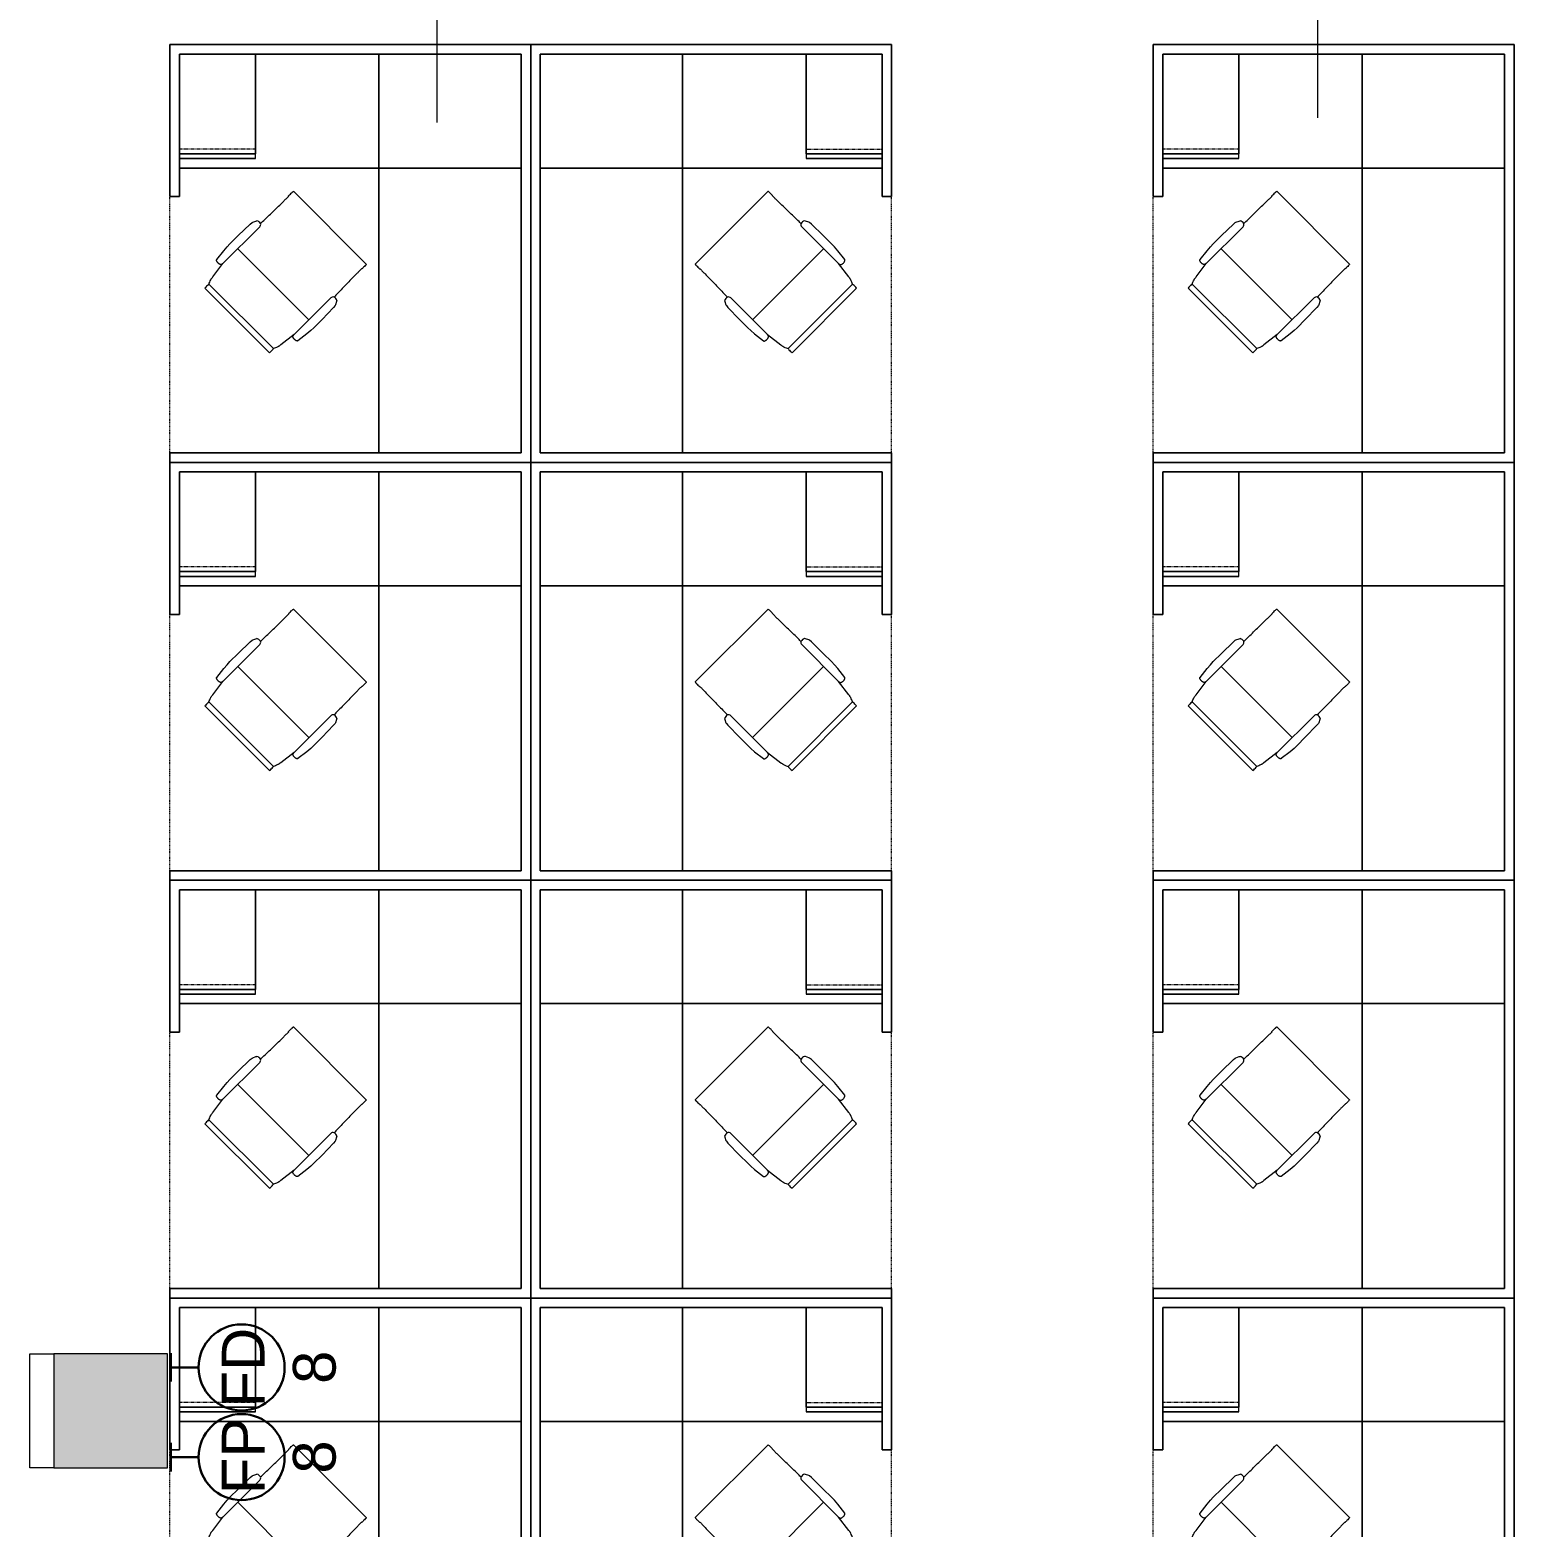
# Model space of a CAD drawing. Header units: inches. Extents: x 0 to 2535, y 0 to 2055.
# Drawn here: x 1069 to 1381.6, y 281 to 596.3 of the extents above; entities that cross this region are included whole.
import ezdxf

# ---------------------------------------------------------------- set-up
doc = ezdxf.new("R2010")
doc.units = ezdxf.units.IN
doc.header["$MEASUREMENT"] = 0
doc.linetypes.add('DASH 1_32_', pattern=[0.0625, 0.03125, -0.03125])
doc.linetypes.add('Dash 1_8_', pattern=[0.25, 0.125, -0.125])
for name, color, linetype, lineweight in [('A-ANNO-NOTE', 131, 'Continuous', 9), ('A-AREA-IDEN', 2, 'Continuous', 9), ('B-CL', 7, 'Continuous', 9), ('I-FURN', 30, 'Continuous', 9), ('S-COLS', 52, 'Continuous', 13), ('Victor Bldg - 5th Floor_LINK_dwg', 8, 'Continuous', 9)]:
    doc.layers.add(name, color=color, linetype=linetype, lineweight=lineweight)
doc.styles.add('Swis721 Lt BT', font='swissl.ttf', dxfattribs={"height": 9})

# ---------------------------------------------------------------- blocks, each defined once
blk = doc.blocks.new('Victor Bldg - 5th Floor_LINK_dwg-6972324-Level 05 POWER _ SIGNAL')
at = {"layer": 'B-CL'}
blk.add_line((1069, 317.5), (1074, 317.5), dxfattribs=at)
at = {"layer": 'B-CL', "flags": 128}
blk.add_lwpolyline([(1074, 293.5), (1069, 293.5), (1069, 317.5)], dxfattribs=at)
blk = doc.blocks.new('Concrete-Rectangular-Column - 24_ X 24_-6973359-Level 05 POWER _ SIGNAL')
at = {"layer": 'S-COLS', "lineweight": 9}
blk.add_hatch(color=7, dxfattribs=at).paths.add_polyline_path([(12, -12), (12, 12), (-12, 12), (-12, -12)], flags=0)
at = {"layer": 'S-COLS', "color": 8, "lineweight": 20}
for p, q in [((12, 12), (-12, 12)), ((-12, 12), (-12, -12)), ((12, -12), (12, 12)), ((-12, -12), (12, -12))]:
    blk.add_line(p, q, dxfattribs=at)
blk = doc.blocks.new('HermanMiller_Collection_Eames_AluminumGroup_LoungeChairSwivel - Arms Swivel Base-7952355-Level 05 POWER _ SIGNAL')
at = {"layer": 'I-FURN'}
for p, q in [((-12.96, -9.61), (-12.96, 9.61)), ((-11.95, 9.63), (-11.95, 9.59)), ((-11.95, 9.59), (-11.76, 9.6)), ((-11.76, -9.6), (-11.76, 9.6)), ((-10.12, 10.12), (-6.61, 10.58)), ((-6.94, 12.09), (-4.59, 12.38)), ((-6.61, 10.58), (-6.94, 10.64)), ((-6.61, 10.58), (4.33, 10.58)), ((-4.59, 12.38), (-3.51, 12.46)), ((-3.51, 12.46), (-2.64, 12.49)), ((-2.64, 12.49), (-0.18, 12.49)), ((-2.19, 10.58), (-2.19, -10.58)), ((-0.18, 12.49), (3.32, 12.43)), ((3.32, 12.43), (3.84, 12.38)), ((3.84, 12.38), (3.99, 12.34)), ((3.99, 12.34), (4.64, 12.01)), ((4.64, 12.01), (4.83, 11.89)), ((13.22, 10.83), (13.22, 10.86)), ((14.64, 10.85), (14.64, -10.85)), ((-11.95, -9.59), (-11.95, -9.63)), ((-11.76, -9.6), (-11.95, -9.59)), ((-6.61, -10.58), (-10.12, -10.12)), ((-6.94, -10.64), (-6.61, -10.58)), ((-4.59, -12.38), (-6.94, -12.09)), ((-6.61, -10.58), (4.33, -10.58)), ((-3.51, -12.46), (-4.59, -12.38)), ((-2.64, -12.49), (-3.51, -12.46)), ((-0.18, -12.49), (-2.64, -12.49)), ((3.32, -12.43), (-0.18, -12.49)), ((3.84, -12.38), (3.32, -12.43)), ((3.99, -12.34), (3.84, -12.38)), ((4.64, -12.01), (3.99, -12.34)), ((4.83, -11.89), (4.64, -12.01)), ((13.22, -10.86), (13.22, -10.83))]:
    blk.add_line(p, q, dxfattribs=at)
at = {"layer": 'I-FURN', "flags": 128}
for points in [[(4.94, 10.96), (5.23, 10.95), (5.52, 10.95)], [(5.52, -10.95), (5.23, -10.95), (4.94, -10.96)]]:
    blk.add_lwpolyline(points, dxfattribs=at)
at = {"layer": 'I-FURN'}
for centre, radius, start, end in [((-12.38, 5.3), 4.35, 84.2936, 97.7064), ((4.33, 11.27), 0.69, 270, 332.7502), ((3.68, 11.28), 1.3, 345.8347, 28.1255), ((-12.38, -5.3), 4.35, 262.2936, 275.7064), ((4.33, -11.27), 0.69, 27.2498, 90), ((3.68, -11.28), 1.3, 331.8745, 14.1653)]:
    blk.add_arc(centre, radius, start, end, dxfattribs=at)
for points in [[(-11.76, 9.6), (-11.64, 9.67), (-11.37, 9.8), (-11.02, 9.92), (-10.83, 9.99)], [(-10.83, 9.99), (-10.79, 10), (-10.71, 10.02), (-10.55, 10.06), (-10.35, 10.09), (-10.2, 10.11), (-10.12, 10.12)], [(5.52, 10.95), (6.54, 10.92), (8.59, 10.89), (10.68, 10.85), (11.73, 10.84)], [(11.73, 10.84), (11.97, 10.84), (12.47, 10.83), (12.96, 10.83), (13.22, 10.83)], [(-10.83, -9.99), (-11.02, -9.92), (-11.37, -9.8), (-11.64, -9.67), (-11.76, -9.6)], [(-10.12, -10.12), (-10.2, -10.11), (-10.35, -10.09), (-10.55, -10.06), (-10.71, -10.02), (-10.79, -10), (-10.83, -9.99)], [(11.73, -10.84), (10.68, -10.85), (8.59, -10.89), (6.54, -10.92), (5.52, -10.95)], [(13.22, -10.83), (12.96, -10.83), (12.47, -10.83), (11.97, -10.84), (11.73, -10.84)]]:
    blk.add_open_spline(points, degree=3, dxfattribs=at)
for points, knots in [([(-6.94, 10.64), (-6.95, 10.65), (-6.96, 10.65), (-6.99, 10.65), (-7, 10.66), (-7.02, 10.67), (-7.03, 10.68), (-7.05, 10.69), (-7.06, 10.7), (-7.07, 10.71), (-7.08, 10.72), (-7.09, 10.73), (-7.1, 10.74), (-7.11, 10.76), (-7.11, 10.77), (-7.12, 10.78), (-7.13, 10.8), (-7.14, 10.81), (-7.15, 10.83), (-7.16, 10.85), (-7.17, 10.87), (-7.18, 10.9), (-7.2, 10.95), (-7.22, 11.02), (-7.24, 11.11), (-7.25, 11.23), (-7.26, 11.37), (-7.25, 11.52), (-7.23, 11.66), (-7.21, 11.77), (-7.18, 11.85), (-7.16, 11.9), (-7.15, 11.92), (-7.14, 11.94), (-7.13, 11.96), (-7.12, 11.97), (-7.11, 11.98), (-7.1, 12), (-7.09, 12.01), (-7.08, 12.02), (-7.07, 12.03), (-7.06, 12.04), (-7.05, 12.04), (-7.05, 12.05), (-7.03, 12.06), (-7.02, 12.07), (-7, 12.08), (-6.99, 12.08), (-6.97, 12.09), (-6.95, 12.09), (-6.94, 12.09)], [-1, -1, -1, -1, -0.984375, -0.96875, -0.957031, -0.953125, -0.9375, -0.921875, -0.917969, -0.914062, -0.90625, -0.890625, -0.882812, -0.875, -0.867188, -0.859375, -0.84375, -0.835938, -0.828125, -0.8125, -0.796875, -0.78125, -0.75, -0.708333, -0.666667, -0.583333, -0.5, -0.416667, -0.333333, -0.25, -0.208333, -0.1875, -0.166667, -0.15625, -0.145833, -0.135417, -0.125, -0.114583, -0.104167, -0.09375, -0.088542, -0.083333, -0.078125, -0.072917, -0.0625, -0.052083, -0.041667, -0.03125, -0.020833, 0, 0, 0, 0]), ([(13.22, 10.86), (13.22, 10.87), (13.22, 10.87), (13.23, 10.87), (13.25, 10.88), (13.27, 10.88), (13.29, 10.88), (13.32, 10.88), (13.34, 10.88)], [-1, -1, -1, -1, -0.75, -0.625, -0.5, -0.375, -0.25, 0, 0, 0, 0]), ([(13.34, 10.88), (13.4, 10.89), (13.61, 10.9), (13.97, 10.9), (14.25, 10.89), (14.38, 10.89), (14.47, 10.88), (14.54, 10.87), (14.6, 10.87), (14.63, 10.86), (14.64, 10.85), (14.64, 10.85)], [-1, -1, -1, -1, -0.857143, -0.571429, -0.428571, -0.357143, -0.285714, -0.214286, -0.142857, -0.071429, 0, 0, 0, 0]), ([(-6.94, -12.09), (-6.95, -12.09), (-6.96, -12.09), (-6.99, -12.08), (-7, -12.08), (-7.02, -12.07), (-7.03, -12.06), (-7.05, -12.05), (-7.06, -12.04), (-7.07, -12.03), (-7.08, -12.02), (-7.09, -12.01), (-7.1, -12), (-7.11, -11.98), (-7.12, -11.97), (-7.12, -11.96), (-7.13, -11.94), (-7.14, -11.93), (-7.15, -11.91), (-7.16, -11.89), (-7.17, -11.87), (-7.18, -11.84), (-7.21, -11.77), (-7.23, -11.66), (-7.26, -11.47), (-7.26, -11.28), (-7.24, -11.11), (-7.22, -11.02), (-7.2, -10.95), (-7.18, -10.89), (-7.16, -10.85), (-7.15, -10.82), (-7.13, -10.8), (-7.13, -10.78), (-7.12, -10.77), (-7.11, -10.76), (-7.1, -10.74), (-7.08, -10.73), (-7.08, -10.72), (-7.07, -10.71), (-7.06, -10.7), (-7.05, -10.69), (-7.05, -10.69), (-7.03, -10.68), (-7.02, -10.67), (-7, -10.66), (-6.99, -10.65), (-6.97, -10.65), (-6.95, -10.65), (-6.94, -10.64)], [-1, -1, -1, -1, -0.984375, -0.96875, -0.957031, -0.953125, -0.9375, -0.921875, -0.917969, -0.914062, -0.90625, -0.890625, -0.882812, -0.875, -0.867188, -0.859375, -0.84375, -0.835938, -0.828125, -0.8125, -0.796875, -0.78125, -0.75, -0.666667, -0.583333, -0.416667, -0.333333, -0.291667, -0.25, -0.208333, -0.1875, -0.166667, -0.15625, -0.145833, -0.135417, -0.125, -0.114583, -0.104167, -0.09375, -0.088542, -0.083333, -0.078125, -0.072917, -0.0625, -0.052083, -0.041667, -0.03125, -0.020833, 0, 0, 0, 0]), ([(13.34, -10.88), (13.32, -10.88), (13.29, -10.88), (13.27, -10.88), (13.25, -10.88), (13.23, -10.87), (13.22, -10.87), (13.22, -10.87), (13.22, -10.86)], [-1, -1, -1, -1, -0.75, -0.625, -0.5, -0.375, -0.25, 0, 0, 0, 0]), ([(14.64, -10.85), (14.64, -10.86), (14.62, -10.86), (14.52, -10.88), (14.27, -10.9), (13.87, -10.9), (13.54, -10.9), (13.4, -10.89), (13.34, -10.88)], [-1, -1, -1, -1, -0.892857, -0.785714, -0.571429, -0.285714, -0.142857, 0, 0, 0, 0])]:
    blk.add_open_spline(points, degree=3, knots=knots, dxfattribs=at)
blk = doc.blocks.new('Adjustable Workstation 1 - 6x7-V48-Level 05 POWER _ SIGNAL')
at = {"layer": 'I-FURN'}
for p, q in [((76, 0), (0, 0)), ((0, 0), (0, -88)), ((0, 0), (76, 0)), ((0, -88), (0, 0)), ((76, -2), (76, 0)), ((76, 0), (76, -2)), ((32, -2), (2, -2)), ((2, -2), (2, -86)), ((2, -86), (2, -2)), ((2, -2), (32, -2)), ((2, -86), (2, -2)), ((2, -2), (76, -2)), ((32, -2), (2, -2)), ((2, -2), (2, -62)), ((32, -86), (32, -2)), ((32, -2), (32, -86)), ((76, -2), (32, -2)), ((76, -56), (74, -56)), ((74, -56), (74, -86)), ((74, -62), (74, -56)), ((74, -56), (76, -56)), ((76, -88), (76, -56)), ((76, -56), (76, -88)), ((2, -62), (2, -86)), ((32, -62), (2, -62)), ((2, -62), (2, -86)), ((2, -86), (2, -62)), ((2, -62), (32, -62)), ((74, -62), (32, -62)), ((32, -62), (74, -62)), ((74, -64), (74, -62)), ((74, -86), (74, -62)), ((74, -62), (74, -86)), ((58, -64), (74, -64)), ((58, -64), (74, -64)), ((58, -64), (74, -64)), ((58, -64), (74, -64)), ((58, -64), (74, -64)), ((58, -64), (74, -64)), ((58, -64), (58, -86)), ((74, -64), (58, -64)), ((74, -64), (58, -64)), ((58, -64), (58, -65)), ((74, -64), (58, -64)), ((58, -64), (74, -64)), ((58, -64), (58, -65)), ((58, -64), (58, -65)), ((74, -64), (58, -64)), ((58, -64), (74, -64)), ((58, -64), (58, -65)), ((58, -64), (58, -65)), ((74, -64), (58, -64)), ((58, -64), (74, -64)), ((58, -64), (58, -65)), ((58, -64), (58, -65)), ((58, -65), (74, -65)), ((58, -86), (58, -65)), ((58, -65), (74, -65)), ((74, -65), (58, -65)), ((58, -65), (74, -65)), ((74, -65), (58, -65)), ((58, -65), (74, -65)), ((74, -65), (58, -65)), ((58, -65), (74, -65)), ((74, -86), (74, -64)), ((74, -65), (74, -64)), ((74, -65), (74, -64)), ((74, -64), (74, -65)), ((74, -65), (74, -64)), ((74, -64), (74, -65)), ((74, -65), (74, -64)), ((74, -64), (74, -65)), ((74, -65), (74, -64)), ((74, -65), (74, -86)), ((74, -86), (74, -65)), ((0, -88), (76, -88)), ((76, -88), (0, -88)), ((2, -86), (32, -86)), ((32, -86), (2, -86)), ((74, -86), (2, -86)), ((2, -86), (32, -86)), ((2, -86), (32, -86)), ((32, -86), (2, -86)), ((32, -86), (58, -86)), ((32, -86), (74, -86)), ((74, -86), (32, -86)), ((58, -86), (74, -86)), ((74, -86), (58, -86)), ((58, -86), (74, -86))]:
    blk.add_line(p, q, dxfattribs=at)
at = {"layer": 'I-FURN', "linetype": 'Dash 1_8_'}
for p, q in [((76, 0), (76, -2)), ((76, -2), (76, -56)), ((76, -56), (76, -88))]:
    blk.add_line(p, q, dxfattribs=at)
at = {"layer": 'I-FURN', "linetype": 'DASH 1_32_'}
blk.add_line((58, -66), (74, -66), dxfattribs=at)
blk = doc.blocks.new('HermanMiller_Collection_Eames_AluminumGroup_LoungeChairSwivel - Arms Swivel Base-7952356-Level 05 POWER _ SIGNAL')
at = {"layer": 'I-FURN'}
for p, q in [((-12.96, 9.61), (-12.96, -9.61)), ((-11.95, 9.59), (-11.95, 9.63)), ((-11.76, 9.6), (-11.95, 9.59)), ((-11.76, 9.6), (-11.76, -9.6)), ((-6.61, 10.58), (-10.12, 10.12)), ((-4.59, 12.38), (-6.94, 12.09)), ((-6.94, 10.64), (-6.61, 10.58)), ((-6.61, 10.58), (4.33, 10.58)), ((-3.51, 12.46), (-4.59, 12.38)), ((-2.64, 12.49), (-3.51, 12.46)), ((-0.18, 12.49), (-2.64, 12.49)), ((-2.19, -10.58), (-2.19, 10.58)), ((3.32, 12.43), (-0.18, 12.49)), ((3.84, 12.38), (3.32, 12.43)), ((3.99, 12.34), (3.84, 12.38)), ((4.64, 12.01), (3.99, 12.34)), ((4.83, 11.89), (4.64, 12.01)), ((13.22, 10.86), (13.22, 10.83)), ((14.64, -10.85), (14.64, 10.85)), ((-11.95, -9.63), (-11.95, -9.59)), ((-11.95, -9.59), (-11.76, -9.6)), ((-10.12, -10.12), (-6.61, -10.58)), ((-6.61, -10.58), (-6.94, -10.64)), ((-6.94, -12.09), (-4.59, -12.38)), ((-6.61, -10.58), (4.33, -10.58)), ((-4.59, -12.38), (-3.51, -12.46)), ((-3.51, -12.46), (-2.64, -12.49)), ((-2.64, -12.49), (-0.18, -12.49)), ((-0.18, -12.49), (3.32, -12.43)), ((3.32, -12.43), (3.84, -12.38)), ((3.84, -12.38), (3.99, -12.34)), ((3.99, -12.34), (4.64, -12.01)), ((4.64, -12.01), (4.83, -11.89)), ((13.22, -10.83), (13.22, -10.86))]:
    blk.add_line(p, q, dxfattribs=at)
at = {"layer": 'I-FURN', "flags": 128}
for points in [[(5.52, 10.95), (5.23, 10.95), (4.94, 10.96)], [(4.94, -10.96), (5.23, -10.95), (5.52, -10.95)]]:
    blk.add_lwpolyline(points, dxfattribs=at)
at = {"layer": 'I-FURN'}
for centre, radius, start, end in [((-12.38, 5.3), 4.35, 84.2936, 97.7064), ((4.33, 11.27), 0.69, 270, 332.7502), ((3.68, 11.28), 1.3, 345.8347, 28.1255), ((-12.38, -5.3), 4.35, 262.2936, 275.7064), ((4.33, -11.27), 0.69, 27.2498, 90), ((3.68, -11.28), 1.3, 331.8745, 14.1653)]:
    blk.add_arc(centre, radius, start, end, dxfattribs=at)
for points in [[(-10.83, 9.99), (-11.02, 9.92), (-11.37, 9.8), (-11.64, 9.67), (-11.76, 9.6)], [(-10.12, 10.12), (-10.2, 10.11), (-10.35, 10.09), (-10.55, 10.06), (-10.71, 10.02), (-10.79, 10), (-10.83, 9.99)], [(11.73, 10.84), (10.68, 10.85), (8.59, 10.89), (6.54, 10.92), (5.52, 10.95)], [(13.22, 10.83), (12.96, 10.83), (12.47, 10.83), (11.97, 10.84), (11.73, 10.84)], [(-11.76, -9.6), (-11.64, -9.67), (-11.37, -9.8), (-11.02, -9.92), (-10.83, -9.99)], [(-10.83, -9.99), (-10.79, -10), (-10.71, -10.02), (-10.55, -10.06), (-10.35, -10.09), (-10.2, -10.11), (-10.12, -10.12)], [(5.52, -10.95), (6.54, -10.92), (8.59, -10.89), (10.68, -10.85), (11.73, -10.84)], [(11.73, -10.84), (11.97, -10.84), (12.47, -10.83), (12.96, -10.83), (13.22, -10.83)]]:
    blk.add_open_spline(points, degree=3, dxfattribs=at)
for points, knots in [([(-6.94, 12.09), (-6.95, 12.09), (-6.97, 12.09), (-6.99, 12.08), (-7, 12.08), (-7.02, 12.07), (-7.03, 12.06), (-7.05, 12.05), (-7.05, 12.04), (-7.06, 12.04), (-7.07, 12.03), (-7.08, 12.02), (-7.09, 12.01), (-7.1, 12), (-7.11, 11.98), (-7.12, 11.97), (-7.13, 11.96), (-7.14, 11.94), (-7.15, 11.92), (-7.16, 11.9), (-7.18, 11.85), (-7.21, 11.77), (-7.23, 11.66), (-7.25, 11.52), (-7.26, 11.37), (-7.25, 11.23), (-7.24, 11.11), (-7.22, 11.02), (-7.2, 10.95), (-7.18, 10.9), (-7.17, 10.87), (-7.16, 10.85), (-7.15, 10.83), (-7.14, 10.81), (-7.13, 10.8), (-7.12, 10.78), (-7.11, 10.77), (-7.11, 10.76), (-7.1, 10.74), (-7.09, 10.73), (-7.08, 10.72), (-7.07, 10.71), (-7.06, 10.7), (-7.05, 10.69), (-7.03, 10.68), (-7.02, 10.67), (-7, 10.66), (-6.99, 10.65), (-6.96, 10.65), (-6.95, 10.65), (-6.94, 10.64)], [0, 0, 0, 0, 0.020833, 0.03125, 0.041667, 0.052083, 0.0625, 0.072917, 0.078125, 0.083333, 0.088542, 0.09375, 0.104167, 0.114583, 0.125, 0.135417, 0.145833, 0.15625, 0.166667, 0.1875, 0.208333, 0.25, 0.333333, 0.416667, 0.5, 0.583333, 0.666667, 0.708333, 0.75, 0.78125, 0.796875, 0.8125, 0.828125, 0.835938, 0.84375, 0.859375, 0.867188, 0.875, 0.882812, 0.890625, 0.90625, 0.914062, 0.917969, 0.921875, 0.9375, 0.953125, 0.957031, 0.96875, 0.984375, 1, 1, 1, 1]), ([(13.34, 10.88), (13.32, 10.88), (13.29, 10.88), (13.27, 10.88), (13.25, 10.88), (13.23, 10.87), (13.22, 10.87), (13.22, 10.87), (13.22, 10.86)], [0, 0, 0, 0, 0.25, 0.375, 0.5, 0.625, 0.75, 1, 1, 1, 1]), ([(14.64, 10.85), (14.64, 10.85), (14.63, 10.86), (14.6, 10.87), (14.54, 10.87), (14.47, 10.88), (14.38, 10.89), (14.25, 10.89), (13.97, 10.9), (13.61, 10.9), (13.4, 10.89), (13.34, 10.88)], [0, 0, 0, 0, 0.071429, 0.142857, 0.214286, 0.285714, 0.357143, 0.428571, 0.571429, 0.857143, 1, 1, 1, 1]), ([(-6.94, -10.64), (-6.95, -10.65), (-6.97, -10.65), (-6.99, -10.65), (-7, -10.66), (-7.02, -10.67), (-7.03, -10.68), (-7.05, -10.69), (-7.05, -10.69), (-7.06, -10.7), (-7.07, -10.71), (-7.08, -10.72), (-7.08, -10.73), (-7.1, -10.74), (-7.11, -10.76), (-7.12, -10.77), (-7.13, -10.78), (-7.13, -10.8), (-7.15, -10.82), (-7.16, -10.85), (-7.18, -10.89), (-7.2, -10.95), (-7.22, -11.02), (-7.24, -11.11), (-7.26, -11.28), (-7.26, -11.47), (-7.23, -11.66), (-7.21, -11.77), (-7.18, -11.84), (-7.17, -11.87), (-7.16, -11.89), (-7.15, -11.91), (-7.14, -11.93), (-7.13, -11.94), (-7.12, -11.96), (-7.12, -11.97), (-7.11, -11.98), (-7.1, -12), (-7.09, -12.01), (-7.08, -12.02), (-7.07, -12.03), (-7.06, -12.04), (-7.05, -12.05), (-7.03, -12.06), (-7.02, -12.07), (-7, -12.08), (-6.99, -12.08), (-6.96, -12.09), (-6.95, -12.09), (-6.94, -12.09)], [0, 0, 0, 0, 0.020833, 0.03125, 0.041667, 0.052083, 0.0625, 0.072917, 0.078125, 0.083333, 0.088542, 0.09375, 0.104167, 0.114583, 0.125, 0.135417, 0.145833, 0.15625, 0.166667, 0.1875, 0.208333, 0.25, 0.291667, 0.333333, 0.416667, 0.583333, 0.666667, 0.75, 0.78125, 0.796875, 0.8125, 0.828125, 0.835938, 0.84375, 0.859375, 0.867188, 0.875, 0.882812, 0.890625, 0.90625, 0.914062, 0.917969, 0.921875, 0.9375, 0.953125, 0.957031, 0.96875, 0.984375, 1, 1, 1, 1]), ([(13.22, -10.86), (13.22, -10.87), (13.22, -10.87), (13.23, -10.87), (13.25, -10.88), (13.27, -10.88), (13.29, -10.88), (13.32, -10.88), (13.34, -10.88)], [0, 0, 0, 0, 0.25, 0.375, 0.5, 0.625, 0.75, 1, 1, 1, 1]), ([(13.34, -10.88), (13.4, -10.89), (13.54, -10.9), (13.87, -10.9), (14.27, -10.9), (14.52, -10.88), (14.62, -10.86), (14.64, -10.86), (14.64, -10.85)], [0, 0, 0, 0, 0.142857, 0.285714, 0.571429, 0.785714, 0.892857, 1, 1, 1, 1])]:
    blk.add_open_spline(points, degree=3, knots=knots, dxfattribs=at)
blk = doc.blocks.new('Adjustable Workstation 1 - 6x7-V24-Level 05 POWER _ SIGNAL')
at = {"layer": 'I-FURN'}
for p, q in [((76, 88), (0, 88)), ((0, 88), (0, 0)), ((0, 0), (0, 88)), ((0, 88), (76, 88)), ((32, 86), (2, 86)), ((2, 86), (2, 2)), ((2, 2), (2, 86)), ((2, 86), (32, 86)), ((2, 2), (2, 86)), ((2, 86), (74, 86)), ((32, 86), (2, 86)), ((2, 86), (2, 62)), ((32, 86), (2, 86)), ((2, 86), (2, 62)), ((2, 62), (2, 86)), ((2, 86), (32, 86)), ((32, 2), (32, 86)), ((32, 86), (32, 2)), ((58, 86), (32, 86)), ((74, 86), (32, 86)), ((32, 86), (74, 86)), ((74, 86), (58, 86)), ((58, 86), (58, 64)), ((58, 65), (58, 86)), ((58, 86), (74, 86)), ((74, 86), (58, 86)), ((74, 64), (74, 86)), ((74, 86), (74, 65)), ((74, 86), (74, 56)), ((74, 65), (74, 86)), ((74, 62), (74, 86)), ((74, 86), (74, 62)), ((76, 56), (76, 88)), ((76, 88), (76, 56)), ((74, 65), (58, 65)), ((74, 65), (58, 65)), ((58, 65), (58, 64)), ((74, 65), (58, 65)), ((58, 65), (74, 65)), ((58, 65), (58, 64)), ((58, 65), (58, 64)), ((74, 65), (58, 65)), ((58, 65), (74, 65)), ((58, 65), (58, 64)), ((58, 65), (58, 64)), ((74, 65), (58, 65)), ((58, 65), (74, 65)), ((58, 65), (58, 64)), ((58, 65), (58, 64)), ((58, 64), (74, 64)), ((58, 64), (74, 64)), ((58, 64), (74, 64)), ((58, 64), (74, 64)), ((58, 64), (74, 64)), ((58, 64), (74, 64)), ((58, 64), (74, 64)), ((58, 64), (74, 64)), ((74, 64), (58, 64)), ((58, 64), (74, 64)), ((74, 64), (58, 64)), ((58, 64), (74, 64)), ((74, 64), (58, 64)), ((58, 64), (74, 64)), ((74, 64), (74, 65)), ((74, 64), (74, 65)), ((74, 65), (74, 64)), ((74, 64), (74, 65)), ((74, 65), (74, 64)), ((74, 64), (74, 65)), ((74, 65), (74, 64)), ((74, 64), (74, 65)), ((74, 62), (74, 64)), ((2, 62), (2, 2)), ((2, 62), (32, 62)), ((32, 62), (2, 62)), ((32, 62), (74, 62)), ((74, 62), (32, 62)), ((74, 56), (74, 62)), ((74, 56), (76, 56)), ((76, 56), (74, 56)), ((0, 0), (76, 0)), ((76, 0), (0, 0)), ((2, 2), (32, 2)), ((32, 2), (2, 2)), ((76, 2), (2, 2)), ((2, 2), (32, 2)), ((32, 2), (76, 2)), ((76, 0), (76, 2)), ((76, 2), (76, 0))]:
    blk.add_line(p, q, dxfattribs=at)
at = {"layer": 'I-FURN', "linetype": 'Dash 1_8_'}
for p, q in [((76, 56), (76, 88)), ((76, 2), (76, 56)), ((76, 0), (76, 2))]:
    blk.add_line(p, q, dxfattribs=at)
at = {"layer": 'I-FURN', "linetype": 'DASH 1_32_'}
blk.add_line((58, 66), (74, 66), dxfattribs=at)
blk = doc.blocks.new('Adjustable Workstation 1 - 6x7-V57-Level 05 POWER _ SIGNAL')
at = {"layer": 'I-FURN'}
for p, q in [((76, 0), (0, 0)), ((0, 0), (0, -88)), ((0, 0), (76, 0)), ((0, -88), (0, 0)), ((76, -2), (76, 0)), ((76, 0), (76, -2)), ((32, -2), (2, -2)), ((2, -2), (2, -86)), ((2, -86), (2, -2)), ((2, -2), (32, -2)), ((2, -86), (2, -2)), ((2, -2), (76, -2)), ((32, -2), (2, -2)), ((2, -2), (2, -62)), ((32, -86), (32, -2)), ((32, -2), (32, -86)), ((76, -2), (32, -2)), ((76, -56), (74, -56)), ((74, -56), (74, -86)), ((74, -62), (74, -56)), ((74, -56), (76, -56)), ((76, -88), (76, -56)), ((76, -56), (76, -88)), ((2, -62), (2, -86)), ((32, -62), (2, -62)), ((2, -62), (2, -86)), ((2, -86), (2, -62)), ((2, -62), (32, -62)), ((74, -62), (32, -62)), ((32, -62), (74, -62)), ((74, -64), (74, -62)), ((74, -86), (74, -62)), ((74, -62), (74, -86)), ((58, -64), (74, -64)), ((58, -64), (74, -64)), ((58, -64), (74, -64)), ((58, -64), (74, -64)), ((58, -64), (74, -64)), ((58, -64), (74, -64)), ((58, -64), (58, -86)), ((74, -64), (58, -64)), ((74, -64), (58, -64)), ((58, -64), (58, -65)), ((74, -64), (58, -64)), ((58, -64), (74, -64)), ((58, -64), (58, -65)), ((58, -64), (58, -65)), ((74, -64), (58, -64)), ((58, -64), (74, -64)), ((58, -64), (58, -65)), ((58, -64), (58, -65)), ((74, -64), (58, -64)), ((58, -64), (74, -64)), ((58, -64), (58, -65)), ((58, -64), (58, -65)), ((58, -65), (74, -65)), ((58, -86), (58, -65)), ((58, -65), (74, -65)), ((74, -65), (58, -65)), ((58, -65), (74, -65)), ((74, -65), (58, -65)), ((58, -65), (74, -65)), ((74, -65), (58, -65)), ((58, -65), (74, -65)), ((74, -86), (74, -64)), ((74, -65), (74, -64)), ((74, -65), (74, -64)), ((74, -64), (74, -65)), ((74, -65), (74, -64)), ((74, -64), (74, -65)), ((74, -65), (74, -64)), ((74, -64), (74, -65)), ((74, -65), (74, -64)), ((74, -65), (74, -86)), ((74, -86), (74, -65)), ((0, -88), (76, -88)), ((76, -88), (0, -88)), ((2, -86), (32, -86)), ((32, -86), (2, -86)), ((74, -86), (2, -86)), ((2, -86), (32, -86)), ((2, -86), (32, -86)), ((32, -86), (2, -86)), ((32, -86), (58, -86)), ((32, -86), (74, -86)), ((74, -86), (32, -86)), ((58, -86), (74, -86)), ((74, -86), (58, -86)), ((58, -86), (74, -86))]:
    blk.add_line(p, q, dxfattribs=at)
at = {"layer": 'I-FURN', "linetype": 'Dash 1_8_'}
for p, q in [((76, 0), (76, -2)), ((76, -2), (76, -56)), ((76, -56), (76, -88))]:
    blk.add_line(p, q, dxfattribs=at)
at = {"layer": 'I-FURN', "linetype": 'DASH 1_32_'}
blk.add_line((58, -66), (74, -66), dxfattribs=at)

msp = doc.modelspace()

# ---------------------------------------------------------------- linework, layer by layer
at = {"layer": 'A-ANNO-NOTE', "lineweight": 30}
for p, q in [((1098.65, 311.64), (1098.65, 317.64)), ((1098.65, 314.64), (1104.51, 314.64)), ((1098.65, 292.74), (1098.65, 298.74)), ((1098.65, 295.74), (1104.51, 295.74))]:
    msp.add_line(p, q, dxfattribs=at)
for centre in [(1113.58, 314.64), (1113.58, 295.74)]:
    msp.add_circle(centre, 9.07, dxfattribs=at)
at = {"layer": 'A-AREA-IDEN'}
for p, q in [((1154.81, 576.87), (1154.81, 603.35)), ((1340.25, 577.81), (1340.25, 603.35))]:
    msp.add_line(p, q, dxfattribs=at)

# ---------------------------------------------------------------- block references
at = {"layer": 'I-FURN'}
for name, p, rotation in [('Adjustable Workstation 1 - 6x7-V48-Level 05 POWER _ SIGNAL', (1174.49, 505.25), 180), ('Adjustable Workstation 1 - 6x7-V57-Level 05 POWER _ SIGNAL', (1381.62, 505.25), 180), ('HermanMiller_Collection_Eames_AluminumGroup_LoungeChairSwivel - Arms Swivel Base-7952355-Level 05 POWER _ SIGNAL', (1121.82, 544.32), 44.9999999999999), ('HermanMiller_Collection_Eames_AluminumGroup_LoungeChairSwivel - Arms Swivel Base-7952356-Level 05 POWER _ SIGNAL', (1227.16, 544.32), 134.9999999999993), ('HermanMiller_Collection_Eames_AluminumGroup_LoungeChairSwivel - Arms Swivel Base-7952355-Level 05 POWER _ SIGNAL', (1328.94, 544.32), 44.9999999999999), ('Adjustable Workstation 1 - 6x7-V48-Level 05 POWER _ SIGNAL', (1174.49, 417.25), 180), ('Adjustable Workstation 1 - 6x7-V57-Level 05 POWER _ SIGNAL', (1381.62, 417.25), 180), ('HermanMiller_Collection_Eames_AluminumGroup_LoungeChairSwivel - Arms Swivel Base-7952355-Level 05 POWER _ SIGNAL', (1121.82, 456.32), 44.9999999999999), ('HermanMiller_Collection_Eames_AluminumGroup_LoungeChairSwivel - Arms Swivel Base-7952356-Level 05 POWER _ SIGNAL', (1227.16, 456.32), 134.9999999999993), ('HermanMiller_Collection_Eames_AluminumGroup_LoungeChairSwivel - Arms Swivel Base-7952355-Level 05 POWER _ SIGNAL', (1328.94, 456.32), 44.9999999999999), ('Adjustable Workstation 1 - 6x7-V48-Level 05 POWER _ SIGNAL', (1174.49, 329.25), 180), ('Adjustable Workstation 1 - 6x7-V57-Level 05 POWER _ SIGNAL', (1381.62, 329.25), 180), ('HermanMiller_Collection_Eames_AluminumGroup_LoungeChairSwivel - Arms Swivel Base-7952355-Level 05 POWER _ SIGNAL', (1121.82, 368.32), 44.9999999999999), ('HermanMiller_Collection_Eames_AluminumGroup_LoungeChairSwivel - Arms Swivel Base-7952356-Level 05 POWER _ SIGNAL', (1227.16, 368.32), 134.9999999999993), ('HermanMiller_Collection_Eames_AluminumGroup_LoungeChairSwivel - Arms Swivel Base-7952355-Level 05 POWER _ SIGNAL', (1328.94, 368.32), 44.9999999999999), ('Adjustable Workstation 1 - 6x7-V48-Level 05 POWER _ SIGNAL', (1174.49, 241.25), 180), ('Adjustable Workstation 1 - 6x7-V57-Level 05 POWER _ SIGNAL', (1381.62, 241.25), 180), ('HermanMiller_Collection_Eames_AluminumGroup_LoungeChairSwivel - Arms Swivel Base-7952355-Level 05 POWER _ SIGNAL', (1121.82, 280.32), 44.9999999999999), ('HermanMiller_Collection_Eames_AluminumGroup_LoungeChairSwivel - Arms Swivel Base-7952356-Level 05 POWER _ SIGNAL', (1227.16, 280.32), 134.9999999999993), ('HermanMiller_Collection_Eames_AluminumGroup_LoungeChairSwivel - Arms Swivel Base-7952355-Level 05 POWER _ SIGNAL', (1328.94, 280.32), 44.9999999999999)]:
    msp.add_blockref(name, p, dxfattribs=dict(at, rotation=rotation))
for p in [(1174.49, 505.25), (1174.49, 417.25), (1174.49, 329.25), (1174.49, 241.25)]:
    msp.add_blockref('Adjustable Workstation 1 - 6x7-V24-Level 05 POWER _ SIGNAL', p, dxfattribs=at)
at = {"layer": 'S-COLS', "lineweight": 9}
msp.add_blockref('Concrete-Rectangular-Column - 24_ X 24_-6973359-Level 05 POWER _ SIGNAL', (1086, 305.5), dxfattribs=at)
at = {"layer": 'Victor Bldg - 5th Floor_LINK_dwg', "color": 7}
msp.add_blockref('Victor Bldg - 5th Floor_LINK_dwg-6972324-Level 05 POWER _ SIGNAL', (0, 0), dxfattribs=at)

# ---------------------------------------------------------------- texts
at = {"layer": 'A-ANNO-NOTE', "char_height": 9, "attachment_point": 1, "rotation": 90, "style": 'Swis721 Lt BT'}
for s, insert, width in [('FD', (1109.41, 306.22), 19.695), ('8', (1124.4, 311.17), 8.181), ('FP', (1109.41, 287.96), 18.18), ('8', (1124.4, 292.27), 8.181)]:
    msp.add_mtext(s, dxfattribs=dict(at, insert=insert, width=width))

doc.saveas('drawing.dxf')
